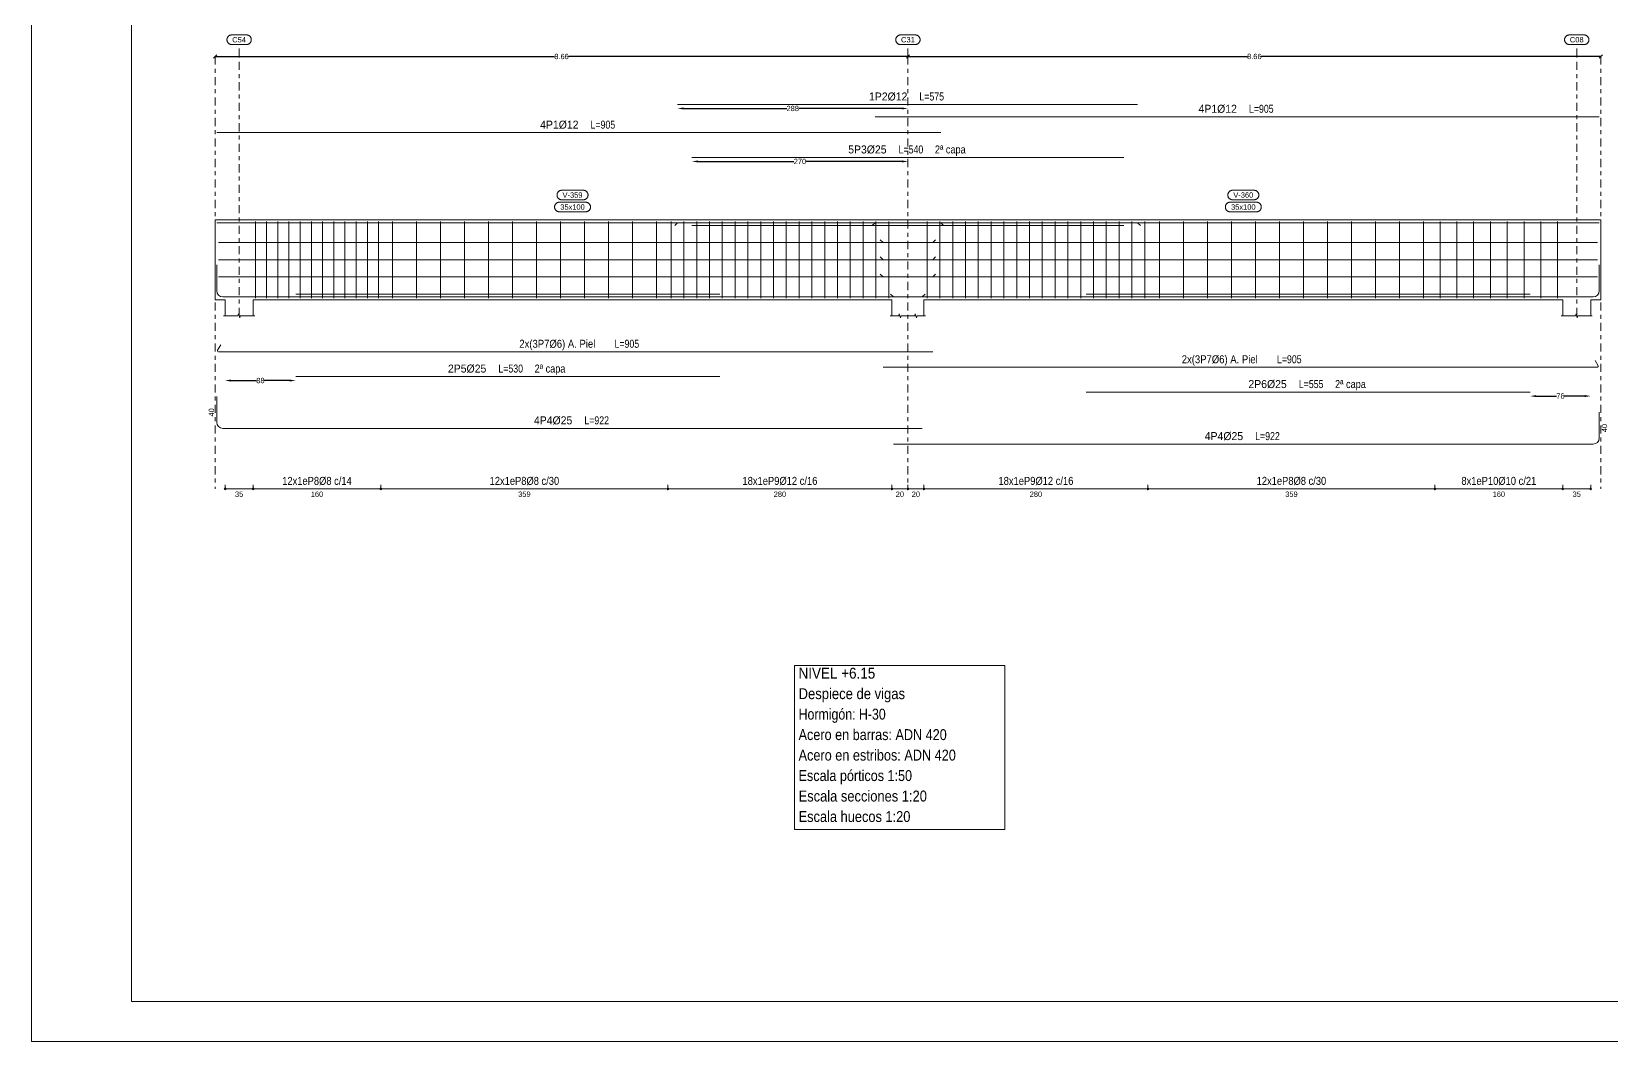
# Model space of a CAD drawing. Header units: millimetres. Extents: x 3 to 479, y -191 to 120.
# Drawn here: x 169.14 to 208.63, y -138.06 to -112.8 of the extents above; entities that cross this region are included whole.
import ezdxf
from ezdxf.enums import TextEntityAlignment as Align

# ---------------------------------------------------------------- set-up
doc = ezdxf.new("R2010")
doc.units = ezdxf.units.MM
doc.linetypes.add('CYPE_RAYAPUNTO', pattern=[0.4125, 0.2025, -0.105, 0, -0.105])
for name, color, linetype, lineweight in [('ALZ_ARM_LONG_ARM_TEXTOS', 3, 'Continuous', 9), ('ALZ_ARM_LONG_TXT_IND_CAPA_ARM_LONG', 3, 'Continuous', 9), ('ALZ_ARM_LONG_TXT_LONG', 3, 'Continuous', 9), ('ALZ_ARM_TRANS_TXT_EST', 3, 'Continuous', 9), ('ALZ_CONT_NUDOS', 122, 'Continuous', 9), ('ALZ_CONT_VIG_HORMIGON', 2, 'Continuous', 9), ('ALZ_COT_COT_ANCLAJES', 3, 'Continuous', 0), ('ALZ_COT_COT_ARM', 3, 'Continuous', 0), ('ALZ_COT_COT_EST', 3, 'Continuous', 0), ('ALZ_COT_COT_LIN_APOYOS', 2, 'CYPE_RAYAPUNTO', 0), ('ALZ_COT_LONGITUD_PROYECTADA', 122, 'Continuous', 0), ('ALZ_COT_TEXTOS_ESTRIBOS', 122, 'Continuous', 0), ('ALZ_REF_COT_LIN_AUX_COTA', 2, 'CYPE_RAYAPUNTO', 9), ('ALZ_REF_REF_NOMBRE', 3, 'Continuous', 9), ('ALZ_REF_REF_REFERENCIA', 3, 'Continuous', 9), ('ALZ_REF_TEXTO_REF_NOMBRE', 3, 'Continuous', 9), ('ALZ_REF_TEXTO_REF_REFERENCIA', 3, 'Continuous', 9), ('ARM_LONGITUDINAL_Ø12', 171, 'Continuous', 9), ('ARM_LONGITUDINAL_Ø25', 20, 'Continuous', 9), ('ARM_LONGITUDINAL_Ø6', 151, 'Continuous', 9), ('ARM_TRANSVERSAL_Ø10', 103, 'Continuous', 9), ('ARM_TRANSVERSAL_Ø12', 171, 'Continuous', 9), ('ARM_TRANSVERSAL_Ø8', 32, 'Continuous', 9), ('RECUAD_LIMITES', 2, 'Continuous', 0), ('RECUAD_MARCO', 1, 'Continuous', 20), ('TAB_COM_LINEAS', 1, 'Continuous', 9), ('TAB_COM_TEXTOS', 1, 'Continuous', 9)]:
    doc.layers.add(name, color=color, linetype=linetype, lineweight=lineweight)
doc.styles.add('CYPETXT_0.2_romans', font='arial.ttf', dxfattribs={"height": 0.133333})
doc.styles.add('CYPETXT_romans', font='arial.ttf', dxfattribs={"height": 0.2})
doc.dimstyles.new('cype_arrow', dxfattribs={"dimtxt": 0.18, "dimasz": 0.15, "dimexe": 0.05, "dimexo": 0.05, "dimgap": 0, "dimtad": 0, "dimdec": 4, "dimzin": 0, "dimdsep": 46, "dimtxsty": 'CYPETXT_0.2_romans', "dimcen": 0.09, "dimadec": 0, "dimazin": 0, "dimtfac": 1, "dimtdec": 4, "dimtofl": 0, "dimtmove": 2, "dimatfit": 3, "dimfxl": 1, "dimtolj": 1, "dimtzin": 0, "dimarcsym": 0})
doc.dimstyles.new('cype_oblique', dxfattribs={"dimtxt": 0.18, "dimasz": 0.18, "dimexe": 0.05, "dimexo": 0.05, "dimgap": 0, "dimtad": 0, "dimdec": 4, "dimzin": 0, "dimdsep": 46, "dimtxsty": 'CYPETXT_0.2_romans', "dimblk": 'OBLIQUE', "dimtsz": 0.04, "dimcen": 0.09, "dimadec": 0, "dimazin": 0, "dimtfac": 1, "dimtdec": 4, "dimtofl": 0, "dimtmove": 2, "dimatfit": 3, "dimfxl": 1, "dimtolj": 1, "dimtzin": 0, "dimarcsym": 0})

# ---------------------------------------------------------------- blocks, each defined once
blk = doc.blocks.new('*D716')
at = {"layer": 'ALZ_COT_LONGITUD_PROYECTADA', "color": 0, "lineweight": -2, "transparency": 16777216}
for p, q in [((173.686, -113.464), (173.766, -113.384)), ((173.726, -113.424), (182.212, -113.424)), ((191.046, -113.424), (182.559, -113.424)), ((191.006, -113.464), (191.086, -113.384))]:
    blk.add_line(p, q, dxfattribs=at)
at = {"layer": 'Defpoints', "color": 0, "transparency": 16777216}
for p in [(173.726, -113.424), (173.726, -113.424), (191.046, -113.424)]:
    blk.add_point(p, dxfattribs=at)
at = {"layer": 'ALZ_COT_LONGITUD_PROYECTADA', "color": 0, "transparency": 16777216, "insert": (182.386, -113.424), "char_height": 0.1333, "attachment_point": 5, "style": 'CYPETXT_0.2_romans'}
blk.add_mtext('\\A1;8.66', dxfattribs=at)
blk = doc.blocks.new('_OBLIQUE')
at = {"color": 0, "linetype": 'ByBlock', "lineweight": -2}
blk.add_line((-0.5, -0.5), (0.5, 0.5), dxfattribs=at)
blk = doc.blocks.new('*D717')
at = {"layer": 'ALZ_COT_LONGITUD_PROYECTADA', "color": 0, "lineweight": -2, "transparency": 16777216}
for p, q in [((191.006, -113.464), (191.086, -113.384)), ((191.046, -113.424), (199.532, -113.424)), ((208.366, -113.424), (199.879, -113.424)), ((208.326, -113.464), (208.406, -113.384))]:
    blk.add_line(p, q, dxfattribs=at)
at = {"layer": 'Defpoints', "color": 0, "transparency": 16777216}
for p in [(191.046, -113.424), (191.046, -113.424), (208.366, -113.424)]:
    blk.add_point(p, dxfattribs=at)
at = {"layer": 'ALZ_COT_LONGITUD_PROYECTADA', "color": 0, "transparency": 16777216, "insert": (199.706, -113.424), "char_height": 0.1333, "attachment_point": 5, "style": 'CYPETXT_0.2_romans'}
blk.add_mtext('\\A1;8.66', dxfattribs=at)
blk = doc.blocks.new('*D718')
at = {"layer": 'ALZ_COT_COT_ARM', "color": 0, "lineweight": -2, "transparency": 16777216}
for p, q in [((185.437, -114.724), (188.018, -114.724)), ((190.896, -114.724), (188.315, -114.724))]:
    blk.add_line(p, q, dxfattribs=at)
at = {"layer": 'ALZ_COT_COT_ARM', "color": 0, "transparency": 16777216}
for points in [[(185.437, -114.699), (185.437, -114.749), (185.287, -114.724)], [(190.896, -114.699), (190.896, -114.749), (191.046, -114.724)]]:
    blk.add_solid(points, dxfattribs=at)
at = {"layer": 'Defpoints', "color": 0, "transparency": 16777216}
for p in [(185.287, -114.724), (191.046, -114.724), (191.046, -114.724)]:
    blk.add_point(p, dxfattribs=at)
at = {"layer": 'ALZ_COT_COT_ARM', "color": 0, "transparency": 16777216, "insert": (188.166, -114.724), "char_height": 0.1333, "attachment_point": 5, "style": 'CYPETXT_0.2_romans'}
blk.add_mtext('\\A1;288', dxfattribs=at)
blk = doc.blocks.new('*D719')
at = {"layer": 'ALZ_COT_COT_ARM', "color": 0, "lineweight": -2, "transparency": 16777216}
for p, q in [((185.796, -116.049), (188.197, -116.049)), ((190.896, -116.049), (188.494, -116.049))]:
    blk.add_line(p, q, dxfattribs=at)
at = {"layer": 'ALZ_COT_COT_ARM', "color": 0, "transparency": 16777216}
for points in [[(185.796, -116.024), (185.796, -116.074), (185.646, -116.049)], [(190.896, -116.024), (190.896, -116.074), (191.046, -116.049)]]:
    blk.add_solid(points, dxfattribs=at)
at = {"layer": 'Defpoints', "color": 0, "transparency": 16777216}
for p in [(185.646, -116.049), (191.046, -116.049), (191.046, -116.049)]:
    blk.add_point(p, dxfattribs=at)
at = {"layer": 'ALZ_COT_COT_ARM', "color": 0, "transparency": 16777216, "insert": (188.346, -116.049), "char_height": 0.1333, "attachment_point": 5, "style": 'CYPETXT_0.2_romans'}
blk.add_mtext('\\A1;270', dxfattribs=at)
blk = doc.blocks.new('*D720')
at = {"layer": 'ALZ_COT_COT_ARM', "color": 0, "lineweight": -2, "transparency": 16777216}
for p, q in [((174.126, -121.529), (174.762, -121.529)), ((175.59, -121.529), (174.953, -121.529))]:
    blk.add_line(p, q, dxfattribs=at)
at = {"layer": 'ALZ_COT_COT_ARM', "color": 0, "transparency": 16777216}
for points in [[(174.126, -121.504), (174.126, -121.554), (173.976, -121.529)], [(175.59, -121.504), (175.59, -121.554), (175.74, -121.529)]]:
    blk.add_solid(points, dxfattribs=at)
at = {"layer": 'Defpoints', "color": 0, "transparency": 16777216}
for p in [(173.976, -121.529), (175.74, -121.529), (175.74, -121.529)]:
    blk.add_point(p, dxfattribs=at)
at = {"layer": 'ALZ_COT_COT_ARM', "color": 0, "transparency": 16777216, "insert": (174.858, -121.529), "char_height": 0.1333, "attachment_point": 5, "style": 'CYPETXT_0.2_romans'}
blk.add_mtext('\\A1;88', dxfattribs=at)
blk = doc.blocks.new('*D721')
at = {"layer": 'ALZ_COT_COT_ARM', "color": 0, "lineweight": -2, "transparency": 16777216}
for p, q in [((206.75, -121.917), (207.263, -121.917)), ((207.966, -121.917), (207.453, -121.917))]:
    blk.add_line(p, q, dxfattribs=at)
at = {"layer": 'ALZ_COT_COT_ARM', "color": 0, "transparency": 16777216}
for points in [[(206.75, -121.892), (206.75, -121.942), (206.6, -121.917)], [(207.966, -121.892), (207.966, -121.942), (208.116, -121.917)]]:
    blk.add_solid(points, dxfattribs=at)
at = {"layer": 'Defpoints', "color": 0, "transparency": 16777216}
for p in [(206.6, -121.917), (208.116, -121.917), (208.116, -121.917)]:
    blk.add_point(p, dxfattribs=at)
at = {"layer": 'ALZ_COT_COT_ARM', "color": 0, "transparency": 16777216, "insert": (207.358, -121.917), "char_height": 0.1333, "attachment_point": 5, "style": 'CYPETXT_0.2_romans'}
blk.add_mtext('\\A1;76', dxfattribs=at)

msp = doc.modelspace()

# ---------------------------------------------------------------- linework, layer by layer
at = {"layer": 'ALZ_CONT_NUDOS'}
for p, q in [((173.97551, -119.50899), (173.97551, -119.90899)), ((174.67551, -119.50899), (174.67551, -119.90899)), ((190.64551, -119.50899), (190.64551, -119.90899)), ((191.44551, -119.50899), (191.44551, -119.90899)), ((207.41551, -119.50899), (207.41551, -119.90899)), ((208.11551, -119.50899), (208.11551, -119.90899))]:
    msp.add_line(p, q, dxfattribs=at)
for points in [[(174.67551, -117.50899), (173.97551, -117.50899), (173.72551, -117.50899), (173.72551, -119.50899), (173.97551, -119.50899)], [(190.64551, -117.50899), (191.44551, -117.50899)], [(207.41551, -117.50899), (208.11551, -117.50899), (208.36551, -117.50899), (208.36551, -119.50899), (208.11551, -119.50899)], [(173.93551, -119.90899), (174.29551, -119.90899), (174.31051, -119.85899), (174.34051, -119.95899), (174.35551, -119.90899), (174.71551, -119.90899)], [(190.60551, -119.90899), (190.81551, -119.90899), (190.83051, -119.85899), (190.86051, -119.95899), (190.87551, -119.90899), (191.08551, -119.90899)], [(191.00551, -119.90899), (191.21551, -119.90899), (191.23051, -119.85899), (191.26051, -119.95899), (191.27551, -119.90899), (191.48551, -119.90899)], [(207.37551, -119.90899), (207.73551, -119.90899), (207.75051, -119.85899), (207.78051, -119.95899), (207.79551, -119.90899), (208.15551, -119.90899)]]:
    msp.add_lwpolyline(points, dxfattribs=at)
at = {"layer": 'ALZ_CONT_VIG_HORMIGON'}
for p, q in [((174.67551, -117.50899), (190.64551, -117.50899)), ((191.44551, -117.50899), (207.41551, -117.50899)), ((174.67551, -119.50899), (190.64551, -119.50899)), ((191.44551, -119.50899), (207.41551, -119.50899))]:
    msp.add_line(p, q, dxfattribs=at)
at = {"layer": 'ALZ_COT_COT_EST'}
for p, q in [((173.97551, -124.23833), (173.97551, -124.13833)), ((174.67551, -124.23833), (174.67551, -124.13833)), ((177.86951, -124.23833), (177.86951, -124.13833)), ((185.04551, -124.23833), (185.04551, -124.13833)), ((190.64551, -124.23833), (190.64551, -124.13833)), ((191.04551, -124.23833), (191.04551, -124.13833)), ((191.44551, -124.23833), (191.44551, -124.13833)), ((197.04551, -124.23833), (197.04551, -124.13833)), ((204.22151, -124.23833), (204.22151, -124.13833)), ((207.41551, -124.23833), (207.41551, -124.13833))]:
    msp.add_line(p, q, dxfattribs=at)
for points in [[(173.97551, -124.23833), (174.67551, -124.23833), (174.67551, -124.13833)], [(174.67551, -124.23833), (177.86951, -124.23833), (177.86951, -124.13833)], [(177.86951, -124.23833), (185.04551, -124.23833), (185.04551, -124.13833)], [(185.04551, -124.23833), (190.64551, -124.23833), (190.64551, -124.13833)], [(190.64551, -124.23833), (191.04551, -124.23833), (191.04551, -124.13833)], [(191.04551, -124.23833), (191.44551, -124.23833), (191.44551, -124.13833)], [(191.44551, -124.23833), (197.04551, -124.23833), (197.04551, -124.13833)], [(197.04551, -124.23833), (204.22151, -124.23833), (204.22151, -124.13833)], [(204.22151, -124.23833), (207.41551, -124.23833), (207.41551, -124.13833)], [(207.41551, -124.23833), (208.11551, -124.23833), (208.11551, -124.13833)]]:
    msp.add_lwpolyline(points, dxfattribs=at)
for centre in [(173.97551, -124.23833), (174.67551, -124.23833), (174.67551, -124.23833), (177.86951, -124.23833), (177.86951, -124.23833), (185.04551, -124.23833), (185.04551, -124.23833), (190.64551, -124.23833), (190.64551, -124.23833), (191.04551, -124.23833), (191.04551, -124.23833), (191.44551, -124.23833), (191.44551, -124.23833), (197.04551, -124.23833), (197.04551, -124.23833), (204.22151, -124.23833), (204.22151, -124.23833), (207.41551, -124.23833), (207.41551, -124.23833), (208.11551, -124.23833)]:
    msp.add_circle(centre, 0.02, dxfattribs=at)
at = {"layer": 'ALZ_COT_COT_LIN_APOYOS'}
for p, q in [((173.72551, -113.42431), (173.72551, -124.23833)), ((191.04551, -113.42431), (191.04551, -124.23833)), ((208.36551, -113.42431), (208.36551, -124.23833))]:
    msp.add_line(p, q, dxfattribs=at)
at = {"layer": 'ALZ_REF_COT_LIN_AUX_COTA'}
for p, q in [((174.32551, -113.42431), (174.32551, -113.12431)), ((191.04551, -113.42431), (191.04551, -113.12431)), ((207.76551, -113.42431), (207.76551, -113.12431)), ((174.32551, -119.90899), (174.32551, -113.42431)), ((207.76551, -119.90899), (207.76551, -113.42431))]:
    msp.add_line(p, q, dxfattribs=at)
at = {"layer": 'ALZ_REF_REF_NOMBRE'}
for points in [[(182.92851, -116.76899), (182.93652, -116.76926), (182.9445, -116.77006), (182.95241, -116.77139), (182.96021, -116.77325), (182.96787, -116.77563), (182.97535, -116.77851), (182.98263, -116.78189), (182.98966, -116.78574), (182.99642, -116.79006), (183.00288, -116.79481), (183.009, -116.79999), (183.01476, -116.80557), (183.02014, -116.81151), (183.02511, -116.81781), (183.02965, -116.82442), (183.03374, -116.83132), (183.03736, -116.83848), (183.04049, -116.84586), (183.04312, -116.85344), (183.04524, -116.86117), (183.04683, -116.86903), (183.0479, -116.87698), (183.04844, -116.88498), (183.04844, -116.893), (183.0479, -116.901), (183.04683, -116.90895), (183.04524, -116.91681), (183.04312, -116.92454), (183.04049, -116.93212), (183.03736, -116.9395), (183.03374, -116.94666), (183.02965, -116.95356), (183.02511, -116.96017), (183.02014, -116.96647), (183.01476, -116.97241), (183.009, -116.97799), (183.00288, -116.98317), (182.99642, -116.98792), (182.98966, -116.99224), (182.98263, -116.99609), (182.97535, -116.99947), (182.96787, -117.00235), (182.96021, -117.00473), (182.95241, -117.00659), (182.9445, -117.00792), (182.93652, -117.00872), (182.92851, -117.00899), (182.39251, -117.00899), (182.38449, -117.00872), (182.37651, -117.00792), (182.3686, -117.00659), (182.3608, -117.00473), (182.35314, -117.00235), (182.34566, -116.99947), (182.33838, -116.99609), (182.33135, -116.99224), (182.32459, -116.98792), (182.31814, -116.98317), (182.31201, -116.97799), (182.30625, -116.97241), (182.30087, -116.96647), (182.2959, -116.96017), (182.29136, -116.95356), (182.28727, -116.94666), (182.28365, -116.9395), (182.28052, -116.93212), (182.27789, -116.92454), (182.27577, -116.91681), (182.27418, -116.90895), (182.27311, -116.901), (182.27257, -116.893), (182.27257, -116.88498), (182.27311, -116.87698), (182.27418, -116.86903), (182.27577, -116.86117), (182.27789, -116.85344), (182.28052, -116.84586), (182.28365, -116.83848), (182.28727, -116.83132), (182.29136, -116.82442), (182.2959, -116.81781), (182.30087, -116.81151), (182.30625, -116.80557), (182.31201, -116.79999), (182.31814, -116.79481), (182.32459, -116.79006), (182.33135, -116.78574), (182.33838, -116.78189), (182.34566, -116.77851), (182.35314, -116.77563), (182.3608, -116.77325), (182.3686, -116.77139), (182.37651, -116.77006), (182.38449, -116.76926), (182.39251, -116.76899), (182.92851, -116.76899)], [(199.69851, -116.76899), (199.70652, -116.76926), (199.7145, -116.77006), (199.72241, -116.77139), (199.73021, -116.77325), (199.73787, -116.77563), (199.74535, -116.77851), (199.75263, -116.78189), (199.75966, -116.78574), (199.76642, -116.79006), (199.77288, -116.79481), (199.779, -116.79999), (199.78476, -116.80557), (199.79014, -116.81151), (199.79511, -116.81781), (199.79965, -116.82442), (199.80374, -116.83132), (199.80736, -116.83848), (199.81049, -116.84586), (199.81312, -116.85344), (199.81524, -116.86117), (199.81683, -116.86903), (199.8179, -116.87698), (199.81844, -116.88498), (199.81844, -116.893), (199.8179, -116.901), (199.81683, -116.90895), (199.81524, -116.91681), (199.81312, -116.92454), (199.81049, -116.93212), (199.80736, -116.9395), (199.80374, -116.94666), (199.79965, -116.95356), (199.79511, -116.96017), (199.79014, -116.96647), (199.78476, -116.97241), (199.779, -116.97799), (199.77288, -116.98317), (199.76642, -116.98792), (199.75966, -116.99224), (199.75263, -116.99609), (199.74535, -116.99947), (199.73787, -117.00235), (199.73021, -117.00473), (199.72241, -117.00659), (199.7145, -117.00792), (199.70652, -117.00872), (199.69851, -117.00899), (199.16251, -117.00899), (199.15449, -117.00872), (199.14651, -117.00792), (199.1386, -117.00659), (199.1308, -117.00473), (199.12314, -117.00235), (199.11566, -116.99947), (199.10838, -116.99609), (199.10135, -116.99224), (199.09459, -116.98792), (199.08814, -116.98317), (199.08201, -116.97799), (199.07625, -116.97241), (199.07087, -116.96647), (199.0659, -116.96017), (199.06136, -116.95356), (199.05727, -116.94666), (199.05365, -116.9395), (199.05052, -116.93212), (199.04789, -116.92454), (199.04577, -116.91681), (199.04418, -116.90895), (199.04311, -116.901), (199.04257, -116.893), (199.04257, -116.88498), (199.04311, -116.87698), (199.04418, -116.86903), (199.04577, -116.86117), (199.04789, -116.85344), (199.05052, -116.84586), (199.05365, -116.83848), (199.05727, -116.83132), (199.06136, -116.82442), (199.0659, -116.81781), (199.07087, -116.81151), (199.07625, -116.80557), (199.08201, -116.79999), (199.08814, -116.79481), (199.09459, -116.79006), (199.10135, -116.78574), (199.10838, -116.78189), (199.11566, -116.77851), (199.12314, -116.77563), (199.1308, -116.77325), (199.1386, -116.77139), (199.14651, -116.77006), (199.15449, -116.76926), (199.16251, -116.76899), (199.69851, -116.76899)], [(182.98951, -117.06899), (182.99752, -117.06926), (183.0055, -117.07006), (183.01341, -117.07139), (183.02121, -117.07325), (183.02887, -117.07563), (183.03635, -117.07851), (183.04363, -117.08189), (183.05066, -117.08574), (183.05742, -117.09006), (183.06388, -117.09481), (183.07, -117.09999), (183.07576, -117.10557), (183.08114, -117.11151), (183.08611, -117.11781), (183.09065, -117.12442), (183.09474, -117.13132), (183.09836, -117.13848), (183.10149, -117.14586), (183.10412, -117.15344), (183.10624, -117.16117), (183.10783, -117.16903), (183.1089, -117.17698), (183.10944, -117.18498), (183.10944, -117.193), (183.1089, -117.201), (183.10783, -117.20895), (183.10624, -117.21681), (183.10412, -117.22454), (183.10149, -117.23212), (183.09836, -117.2395), (183.09474, -117.24666), (183.09065, -117.25356), (183.08611, -117.26017), (183.08114, -117.26647), (183.07576, -117.27241), (183.07, -117.27799), (183.06388, -117.28317), (183.05742, -117.28792), (183.05066, -117.29224), (183.04363, -117.29609), (183.03635, -117.29947), (183.02887, -117.30235), (183.02121, -117.30473), (183.01341, -117.30659), (183.0055, -117.30792), (182.99752, -117.30872), (182.98951, -117.30899), (182.33151, -117.30899), (182.32349, -117.30872), (182.31551, -117.30792), (182.3076, -117.30659), (182.2998, -117.30473), (182.29214, -117.30235), (182.28466, -117.29947), (182.27738, -117.29609), (182.27035, -117.29224), (182.26359, -117.28792), (182.25714, -117.28317), (182.25101, -117.27799), (182.24525, -117.27241), (182.23987, -117.26647), (182.2349, -117.26017), (182.23036, -117.25356), (182.22627, -117.24666), (182.22265, -117.2395), (182.21952, -117.23212), (182.21689, -117.22454), (182.21477, -117.21681), (182.21318, -117.20895), (182.21211, -117.201), (182.21157, -117.193), (182.21157, -117.18498), (182.21211, -117.17698), (182.21318, -117.16903), (182.21477, -117.16117), (182.21689, -117.15344), (182.21952, -117.14586), (182.22265, -117.13848), (182.22627, -117.13132), (182.23036, -117.12442), (182.2349, -117.11781), (182.23987, -117.11151), (182.24525, -117.10557), (182.25101, -117.09999), (182.25714, -117.09481), (182.26359, -117.09006), (182.27035, -117.08574), (182.27738, -117.08189), (182.28466, -117.07851), (182.29214, -117.07563), (182.2998, -117.07325), (182.3076, -117.07139), (182.31551, -117.07006), (182.32349, -117.06926), (182.33151, -117.06899), (182.98951, -117.06899)], [(199.75951, -117.06899), (199.76752, -117.06926), (199.7755, -117.07006), (199.78341, -117.07139), (199.79121, -117.07325), (199.79887, -117.07563), (199.80635, -117.07851), (199.81363, -117.08189), (199.82066, -117.08574), (199.82742, -117.09006), (199.83388, -117.09481), (199.84, -117.09999), (199.84576, -117.10557), (199.85114, -117.11151), (199.85611, -117.11781), (199.86065, -117.12442), (199.86474, -117.13132), (199.86836, -117.13848), (199.87149, -117.14586), (199.87412, -117.15344), (199.87624, -117.16117), (199.87783, -117.16903), (199.8789, -117.17698), (199.87944, -117.18498), (199.87944, -117.193), (199.8789, -117.201), (199.87783, -117.20895), (199.87624, -117.21681), (199.87412, -117.22454), (199.87149, -117.23212), (199.86836, -117.2395), (199.86474, -117.24666), (199.86065, -117.25356), (199.85611, -117.26017), (199.85114, -117.26647), (199.84576, -117.27241), (199.84, -117.27799), (199.83388, -117.28317), (199.82742, -117.28792), (199.82066, -117.29224), (199.81363, -117.29609), (199.80635, -117.29947), (199.79887, -117.30235), (199.79121, -117.30473), (199.78341, -117.30659), (199.7755, -117.30792), (199.76752, -117.30872), (199.75951, -117.30899), (199.10151, -117.30899), (199.09349, -117.30872), (199.08551, -117.30792), (199.0776, -117.30659), (199.0698, -117.30473), (199.06214, -117.30235), (199.05466, -117.29947), (199.04738, -117.29609), (199.04035, -117.29224), (199.03359, -117.28792), (199.02714, -117.28317), (199.02101, -117.27799), (199.01525, -117.27241), (199.00987, -117.26647), (199.0049, -117.26017), (199.00036, -117.25356), (198.99627, -117.24666), (198.99265, -117.2395), (198.98952, -117.23212), (198.98689, -117.22454), (198.98477, -117.21681), (198.98318, -117.20895), (198.98211, -117.201), (198.98157, -117.193), (198.98157, -117.18498), (198.98211, -117.17698), (198.98318, -117.16903), (198.98477, -117.16117), (198.98689, -117.15344), (198.98952, -117.14586), (198.99265, -117.13848), (198.99627, -117.13132), (199.00036, -117.12442), (199.0049, -117.11781), (199.00987, -117.11151), (199.01525, -117.10557), (199.02101, -117.09999), (199.02714, -117.09481), (199.03359, -117.09006), (199.04035, -117.08574), (199.04738, -117.08189), (199.05466, -117.07851), (199.06214, -117.07563), (199.0698, -117.07325), (199.0776, -117.07139), (199.08551, -117.07006), (199.09349, -117.06926), (199.10151, -117.06899), (199.75951, -117.06899)]]:
    msp.add_lwpolyline(points, close=True, dxfattribs=at)
at = {"layer": 'ALZ_REF_REF_REFERENCIA'}
for points in [[(174.50951, -112.88431), (174.51752, -112.88458), (174.5255, -112.88538), (174.53341, -112.88671), (174.54121, -112.88857), (174.54887, -112.89095), (174.55635, -112.89383), (174.56363, -112.89721), (174.57066, -112.90106), (174.57742, -112.90538), (174.58388, -112.91013), (174.59, -112.91531), (174.59576, -112.92089), (174.60114, -112.92683), (174.60611, -112.93313), (174.61065, -112.93974), (174.61474, -112.94664), (174.61836, -112.9538), (174.62149, -112.96118), (174.62412, -112.96876), (174.62624, -112.97649), (174.62783, -112.98435), (174.6289, -112.9923), (174.62944, -113.0003), (174.62944, -113.00832), (174.6289, -113.01632), (174.62783, -113.02427), (174.62624, -113.03213), (174.62412, -113.03986), (174.62149, -113.04744), (174.61836, -113.05482), (174.61474, -113.06198), (174.61065, -113.06888), (174.60611, -113.07549), (174.60114, -113.08179), (174.59576, -113.08773), (174.59, -113.09331), (174.58388, -113.09849), (174.57742, -113.10324), (174.57066, -113.10756), (174.56363, -113.11141), (174.55635, -113.11479), (174.54887, -113.11767), (174.54121, -113.12005), (174.53341, -113.12191), (174.5255, -113.12324), (174.51752, -113.12404), (174.50951, -113.12431), (174.14151, -113.12431), (174.13349, -113.12404), (174.12551, -113.12324), (174.1176, -113.12191), (174.1098, -113.12005), (174.10214, -113.11767), (174.09466, -113.11479), (174.08738, -113.11141), (174.08035, -113.10756), (174.07359, -113.10324), (174.06714, -113.09849), (174.06101, -113.09331), (174.05525, -113.08773), (174.04987, -113.08179), (174.0449, -113.07549), (174.04036, -113.06888), (174.03627, -113.06198), (174.03265, -113.05482), (174.02952, -113.04744), (174.02689, -113.03986), (174.02477, -113.03213), (174.02318, -113.02427), (174.02211, -113.01632), (174.02157, -113.00832), (174.02157, -113.0003), (174.02211, -112.9923), (174.02318, -112.98435), (174.02477, -112.97649), (174.02689, -112.96876), (174.02952, -112.96118), (174.03265, -112.9538), (174.03627, -112.94664), (174.04036, -112.93974), (174.0449, -112.93313), (174.04987, -112.92683), (174.05525, -112.92089), (174.06101, -112.91531), (174.06714, -112.91013), (174.07359, -112.90538), (174.08035, -112.90106), (174.08738, -112.89721), (174.09466, -112.89383), (174.10214, -112.89095), (174.1098, -112.88857), (174.1176, -112.88671), (174.12551, -112.88538), (174.13349, -112.88458), (174.14151, -112.88431), (174.50951, -112.88431)], [(191.22951, -112.88431), (191.23752, -112.88458), (191.2455, -112.88538), (191.25341, -112.88671), (191.26121, -112.88857), (191.26887, -112.89095), (191.27635, -112.89383), (191.28363, -112.89721), (191.29066, -112.90106), (191.29742, -112.90538), (191.30388, -112.91013), (191.31, -112.91531), (191.31576, -112.92089), (191.32114, -112.92683), (191.32611, -112.93313), (191.33065, -112.93974), (191.33474, -112.94664), (191.33836, -112.9538), (191.34149, -112.96118), (191.34412, -112.96876), (191.34624, -112.97649), (191.34783, -112.98435), (191.3489, -112.9923), (191.34944, -113.0003), (191.34944, -113.00832), (191.3489, -113.01632), (191.34783, -113.02427), (191.34624, -113.03213), (191.34412, -113.03986), (191.34149, -113.04744), (191.33836, -113.05482), (191.33474, -113.06198), (191.33065, -113.06888), (191.32611, -113.07549), (191.32114, -113.08179), (191.31576, -113.08773), (191.31, -113.09331), (191.30388, -113.09849), (191.29742, -113.10324), (191.29066, -113.10756), (191.28363, -113.11141), (191.27635, -113.11479), (191.26887, -113.11767), (191.26121, -113.12005), (191.25341, -113.12191), (191.2455, -113.12324), (191.23752, -113.12404), (191.22951, -113.12431), (190.86151, -113.12431), (190.85349, -113.12404), (190.84551, -113.12324), (190.8376, -113.12191), (190.8298, -113.12005), (190.82214, -113.11767), (190.81466, -113.11479), (190.80738, -113.11141), (190.80035, -113.10756), (190.79359, -113.10324), (190.78714, -113.09849), (190.78101, -113.09331), (190.77525, -113.08773), (190.76987, -113.08179), (190.7649, -113.07549), (190.76036, -113.06888), (190.75627, -113.06198), (190.75265, -113.05482), (190.74952, -113.04744), (190.74689, -113.03986), (190.74477, -113.03213), (190.74318, -113.02427), (190.74211, -113.01632), (190.74157, -113.00832), (190.74157, -113.0003), (190.74211, -112.9923), (190.74318, -112.98435), (190.74477, -112.97649), (190.74689, -112.96876), (190.74952, -112.96118), (190.75265, -112.9538), (190.75627, -112.94664), (190.76036, -112.93974), (190.7649, -112.93313), (190.76987, -112.92683), (190.77525, -112.92089), (190.78101, -112.91531), (190.78714, -112.91013), (190.79359, -112.90538), (190.80035, -112.90106), (190.80738, -112.89721), (190.81466, -112.89383), (190.82214, -112.89095), (190.8298, -112.88857), (190.8376, -112.88671), (190.84551, -112.88538), (190.85349, -112.88458), (190.86151, -112.88431), (191.22951, -112.88431)], [(207.94951, -112.88431), (207.95752, -112.88458), (207.9655, -112.88538), (207.97341, -112.88671), (207.98121, -112.88857), (207.98887, -112.89095), (207.99635, -112.89383), (208.00363, -112.89721), (208.01066, -112.90106), (208.01742, -112.90538), (208.02388, -112.91013), (208.03, -112.91531), (208.03576, -112.92089), (208.04114, -112.92683), (208.04611, -112.93313), (208.05065, -112.93974), (208.05474, -112.94664), (208.05836, -112.9538), (208.06149, -112.96118), (208.06412, -112.96876), (208.06624, -112.97649), (208.06783, -112.98435), (208.0689, -112.9923), (208.06944, -113.0003), (208.06944, -113.00832), (208.0689, -113.01632), (208.06783, -113.02427), (208.06624, -113.03213), (208.06412, -113.03986), (208.06149, -113.04744), (208.05836, -113.05482), (208.05474, -113.06198), (208.05065, -113.06888), (208.04611, -113.07549), (208.04114, -113.08179), (208.03576, -113.08773), (208.03, -113.09331), (208.02388, -113.09849), (208.01742, -113.10324), (208.01066, -113.10756), (208.00363, -113.11141), (207.99635, -113.11479), (207.98887, -113.11767), (207.98121, -113.12005), (207.97341, -113.12191), (207.9655, -113.12324), (207.95752, -113.12404), (207.94951, -113.12431), (207.58151, -113.12431), (207.57349, -113.12404), (207.56551, -113.12324), (207.5576, -113.12191), (207.5498, -113.12005), (207.54214, -113.11767), (207.53466, -113.11479), (207.52738, -113.11141), (207.52035, -113.10756), (207.51359, -113.10324), (207.50714, -113.09849), (207.50101, -113.09331), (207.49525, -113.08773), (207.48987, -113.08179), (207.4849, -113.07549), (207.48036, -113.06888), (207.47627, -113.06198), (207.47265, -113.05482), (207.46952, -113.04744), (207.46689, -113.03986), (207.46477, -113.03213), (207.46318, -113.02427), (207.46211, -113.01632), (207.46157, -113.00832), (207.46157, -113.0003), (207.46211, -112.9923), (207.46318, -112.98435), (207.46477, -112.97649), (207.46689, -112.96876), (207.46952, -112.96118), (207.47265, -112.9538), (207.47627, -112.94664), (207.48036, -112.93974), (207.4849, -112.93313), (207.48987, -112.92683), (207.49525, -112.92089), (207.50101, -112.91531), (207.50714, -112.91013), (207.51359, -112.90538), (207.52035, -112.90106), (207.52738, -112.89721), (207.53466, -112.89383), (207.54214, -112.89095), (207.5498, -112.88857), (207.5576, -112.88671), (207.56551, -112.88538), (207.57349, -112.88458), (207.58151, -112.88431), (207.94951, -112.88431)]]:
    msp.add_lwpolyline(points, close=True, dxfattribs=at)
at = {"layer": 'ARM_LONGITUDINAL_Ø12'}
for p, q in [((185.28684, -117.58099), (185.21613, -117.6517)), ((190.22551, -117.58099), (190.15479, -117.6517)), ((191.86551, -117.58099), (191.93622, -117.6517)), ((196.78684, -117.58099), (196.85755, -117.6517))]:
    msp.add_line(p, q, dxfattribs=at)
for points in [[(185.28684, -114.62431), (196.78684, -114.62431)], [(208.32551, -114.93167), (190.22551, -114.93167)], [(173.76551, -115.32899), (191.86551, -115.32899)], [(173.76551, -117.58099), (191.86551, -117.58099)], [(185.28684, -117.58099), (196.78684, -117.58099)], [(208.32551, -117.58099), (190.22551, -117.58099)]]:
    msp.add_lwpolyline(points, dxfattribs=at)
at = {"layer": 'ARM_LONGITUDINAL_Ø25'}
for p, q in [((190.68551, -119.43699), (190.61166, -119.36956)), ((191.40551, -119.43699), (191.47935, -119.36956))]:
    msp.add_line(p, q, dxfattribs=at)
for points in [[(185.64551, -115.94898), (196.44551, -115.94898)], [(185.64551, -117.65032), (196.44551, -117.65032)], [(173.76551, -118.63699), (173.76551, -119.28699), (173.77692, -119.34439), (173.80944, -119.39306), (173.8581, -119.42557), (173.91551, -119.43699), (191.40551, -119.43699)], [(208.32551, -118.63699), (208.32551, -119.28699), (208.31409, -119.34439), (208.28157, -119.39306), (208.23291, -119.42557), (208.17551, -119.43699), (190.68551, -119.43699)], [(175.73955, -119.36766), (186.33955, -119.36766)], [(195.50043, -119.36766), (206.60043, -119.36766)], [(175.73955, -121.429), (186.33955, -121.429)], [(173.76551, -121.92454), (173.76551, -122.57454), (173.77692, -122.63195), (173.80944, -122.68061), (173.8581, -122.71313), (173.91551, -122.72454), (191.40551, -122.72454)], [(195.50043, -121.81714), (206.60043, -121.81714)], [(208.32551, -122.31833), (208.32551, -122.96833), (208.31409, -123.02573), (208.28157, -123.0744), (208.23291, -123.10691), (208.17551, -123.11833), (190.68551, -123.11833)]]:
    msp.add_lwpolyline(points, dxfattribs=at)
at = {"layer": 'ARM_LONGITUDINAL_Ø6'}
for p, q in [((190.42551, -118.07966), (190.35479, -118.00895)), ((191.66551, -118.07966), (191.73622, -118.00895)), ((190.42551, -118.50899), (190.35479, -118.43828)), ((191.66551, -118.50899), (191.73622, -118.43828)), ((190.42551, -118.93832), (190.35479, -118.86761)), ((191.66551, -118.93832), (191.73622, -118.86761))]:
    msp.add_line(p, q, dxfattribs=at)
for points in [[(173.80707, -118.07966), (191.66551, -118.07966)], [(190.42551, -118.07966), (208.28394, -118.07966)], [(173.80707, -118.50899), (191.66551, -118.50899)], [(190.42551, -118.50899), (208.28394, -118.50899)], [(173.80707, -118.93832), (191.66551, -118.93832)], [(190.42551, -118.93832), (208.28394, -118.93832)], [(173.86551, -120.63578), (173.78629, -120.77298), (173.7888, -120.7872), (173.79602, -120.7997), (173.80707, -120.80898), (191.66551, -120.80898)], [(190.42551, -121.19713), (208.28394, -121.19713), (208.295, -121.18785), (208.30221, -121.17534), (208.30472, -121.16113), (208.22551, -121.02392)]]:
    msp.add_lwpolyline(points, dxfattribs=at)
at = {"layer": 'ARM_TRANSVERSAL_Ø10'}
for p, q in [((204.34851, -117.54899), (204.34851, -119.46899)), ((204.76851, -117.54899), (204.76851, -119.46899)), ((205.18851, -117.54899), (205.18851, -119.46899)), ((205.60851, -117.54899), (205.60851, -119.46899)), ((206.02851, -117.54899), (206.02851, -119.46899)), ((206.44851, -117.54899), (206.44851, -119.46899)), ((206.86851, -117.54899), (206.86851, -119.46899)), ((207.28851, -117.54899), (207.28851, -119.46899))]:
    msp.add_line(p, q, dxfattribs=at)
at = {"layer": 'ARM_TRANSVERSAL_Ø12'}
for p, q in [((185.12551, -117.54899), (185.12551, -119.46899)), ((185.44551, -117.54899), (185.44551, -119.46899)), ((185.76551, -117.54899), (185.76551, -119.46899)), ((186.08551, -117.54899), (186.08551, -119.46899)), ((186.40551, -117.54899), (186.40551, -119.46899)), ((186.72551, -117.54899), (186.72551, -119.46899)), ((187.04551, -117.54899), (187.04551, -119.46899)), ((187.36551, -117.54899), (187.36551, -119.46899)), ((187.68551, -117.54899), (187.68551, -119.46899)), ((188.00551, -117.54899), (188.00551, -119.46899)), ((188.32551, -117.54899), (188.32551, -119.46899)), ((188.64551, -117.54899), (188.64551, -119.46899)), ((188.96551, -117.54899), (188.96551, -119.46899)), ((189.28551, -117.54899), (189.28551, -119.46899)), ((189.60551, -117.54899), (189.60551, -119.46899)), ((189.92551, -117.54899), (189.92551, -119.46899)), ((190.24551, -117.54899), (190.24551, -119.46899)), ((190.56551, -117.54899), (190.56551, -119.46899)), ((191.52551, -117.54899), (191.52551, -119.46899)), ((191.84551, -117.54899), (191.84551, -119.46899)), ((192.16551, -117.54899), (192.16551, -119.46899)), ((192.48551, -117.54899), (192.48551, -119.46899)), ((192.80551, -117.54899), (192.80551, -119.46899)), ((193.12551, -117.54899), (193.12551, -119.46899)), ((193.44551, -117.54899), (193.44551, -119.46899)), ((193.76551, -117.54899), (193.76551, -119.46899)), ((194.08551, -117.54899), (194.08551, -119.46899)), ((194.40551, -117.54899), (194.40551, -119.46899)), ((194.72551, -117.54899), (194.72551, -119.46899)), ((195.04551, -117.54899), (195.04551, -119.46899)), ((195.36551, -117.54899), (195.36551, -119.46899)), ((195.68551, -117.54899), (195.68551, -119.46899)), ((196.00551, -117.54899), (196.00551, -119.46899)), ((196.32551, -117.54899), (196.32551, -119.46899)), ((196.64551, -117.54899), (196.64551, -119.46899)), ((196.96551, -117.54899), (196.96551, -119.46899))]:
    msp.add_line(p, q, dxfattribs=at)
at = {"layer": 'ARM_TRANSVERSAL_Ø8'}
for p, q in [((174.73251, -117.54899), (174.73251, -119.46899)), ((175.01251, -117.54899), (175.01251, -119.46899)), ((175.29251, -117.54899), (175.29251, -119.46899)), ((175.57251, -117.54899), (175.57251, -119.46899)), ((175.85251, -117.54899), (175.85251, -119.46899)), ((176.13251, -117.54899), (176.13251, -119.46899)), ((176.41251, -117.54899), (176.41251, -119.46899)), ((176.69251, -117.54899), (176.69251, -119.46899)), ((176.97251, -117.54899), (176.97251, -119.46899)), ((177.25251, -117.54899), (177.25251, -119.46899)), ((177.53251, -117.54899), (177.53251, -119.46899)), ((177.81251, -117.54899), (177.81251, -119.46899)), ((178.15751, -117.54899), (178.15751, -119.46899)), ((178.75751, -117.54899), (178.75751, -119.46899)), ((179.35751, -117.54899), (179.35751, -119.46899)), ((179.95751, -117.54899), (179.95751, -119.46899)), ((180.55751, -117.54899), (180.55751, -119.46899)), ((181.15751, -117.54899), (181.15751, -119.46899)), ((181.75751, -117.54899), (181.75751, -119.46899)), ((182.35751, -117.54899), (182.35751, -119.46899)), ((182.95751, -117.54899), (182.95751, -119.46899)), ((183.55751, -117.54899), (183.55751, -119.46899)), ((184.15751, -117.54899), (184.15751, -119.46899)), ((184.75751, -117.54899), (184.75751, -119.46899)), ((197.33351, -117.54899), (197.33351, -119.46899)), ((197.93351, -117.54899), (197.93351, -119.46899)), ((198.53351, -117.54899), (198.53351, -119.46899)), ((199.13351, -117.54899), (199.13351, -119.46899)), ((199.73351, -117.54899), (199.73351, -119.46899)), ((200.33351, -117.54899), (200.33351, -119.46899)), ((200.93351, -117.54899), (200.93351, -119.46899)), ((201.53351, -117.54899), (201.53351, -119.46899)), ((202.13351, -117.54899), (202.13351, -119.46899)), ((202.73351, -117.54899), (202.73351, -119.46899)), ((203.33351, -117.54899), (203.33351, -119.46899)), ((203.93351, -117.54899), (203.93351, -119.46899))]:
    msp.add_line(p, q, dxfattribs=at)
at = {"layer": 'RECUAD_LIMITES'}
msp.add_lwpolyline([(169.13751, -138.05816), (228.53751, -138.05816), (228.53751, -96.05816), (169.13751, -96.05816), (169.13751, -138.05816)], close=True, dxfattribs=at)
at = {"layer": 'RECUAD_MARCO'}
msp.add_lwpolyline([(171.63751, -137.05816), (227.53751, -137.05816), (227.53751, -97.05816), (171.63751, -97.05816), (171.63751, -137.05816)], close=True, dxfattribs=at)
at = {"layer": 'TAB_COM_TEXTOS', "lineweight": 5}
for p, q in [((188.21072, -128.65982), (193.46429, -128.65982)), ((188.21072, -128.65982), (188.21072, -132.75769)), ((193.46429, -128.65982), (193.46429, -132.75769)), ((188.21072, -132.75769), (193.46429, -132.75769))]:
    msp.add_line(p, q, dxfattribs=at)

# ---------------------------------------------------------------- texts
at = {"layer": 'ALZ_ARM_LONG_ARM_TEXTOS', "style": 'CYPETXT_romans'}
for s, width, p in [('1P2%%c12', 0.935124, (190.55184, -114.52431)), ('4P1%%c12', 0.935124, (198.79051, -114.83167)), ('4P1%%c12', 0.935124, (182.33051, -115.22899)), ('5P3%%c25', 0.935124, (190.03201, -115.84898)), ('2x(3P7%%c6) A. Piel', 0.849696, (182.28051, -120.70898)), ('2P5%%c25', 0.935124, (180.02605, -121.329)), ('2x(3P7%%c6) A. Piel', 0.849696, (198.84051, -121.09713)), ('2P6%%c25', 0.935124, (200.03693, -121.71714)), ('4P4%%c25', 0.935124, (182.17551, -122.62454)), ('4P4%%c25', 0.935124, (198.94551, -123.01833))]:
    msp.add_text(s, height=0.2, dxfattribs=dict(at, width=width)).set_placement(p, align=Align.CENTER)
at = {"layer": 'ALZ_ARM_LONG_TXT_IND_CAPA_ARM_LONG', "style": 'CYPETXT_romans', "width": 0.816999}
for p in [(192.10401, -115.84898), (182.09805, -121.329), (202.10893, -121.71714)]:
    msp.add_text('2ª capa', height=0.2, dxfattribs=at).set_placement(p, align=Align.CENTER)
at = {"layer": 'ALZ_ARM_LONG_TXT_LONG', "style": 'CYPETXT_romans', "width": 0.785606}
for s, p in [(' L=575', (191.61034, -114.52431)), (' L=905', (199.84901, -114.83167)), (' L=905', (183.38901, -115.22899)), (' L=540', (191.09051, -115.84898)), (' L=905', (183.98851, -120.70898)), (' L=530', (181.08455, -121.329)), (' L=905', (200.54851, -121.09713)), (' L=555', (201.09543, -121.71714)), (' L=922', (183.23401, -122.62454)), (' L=922', (200.00401, -123.01833))]:
    msp.add_text(s, height=0.2, dxfattribs=at).set_placement(p, align=Align.CENTER)
at = {"layer": 'ALZ_ARM_TRANS_TXT_EST', "style": 'CYPETXT_romans'}
for s, width, p in [('12x1eP8%%c8 c/14', 0.835132, (176.27251, -124.13833)), ('12x1eP8%%c8 c/30', 0.835132, (181.45751, -124.13833)), ('18x1eP9%%c12 c/16', 0.837616, (187.84551, -124.13833)), ('18x1eP9%%c12 c/16', 0.837616, (194.24551, -124.13833)), ('12x1eP8%%c8 c/30', 0.835132, (200.63351, -124.13833)), ('8x1eP10%%c10 c/21', 0.837616, (205.81851, -124.13833))]:
    msp.add_text(s, height=0.2, dxfattribs=dict(at, width=width)).set_placement(p, align=Align.CENTER)
at = {"layer": 'ALZ_COT_COT_ANCLAJES', "style": 'CYPETXT_romans', "width": 0.872274}
msp.add_text('40', height=0.133333, rotation=90, dxfattribs=at).set_placement((173.69884, -122.32454), align=Align.CENTER)
msp.add_text('40', height=0.133333, rotation=90, dxfattribs=at).set_placement((208.39217, -122.71833), align=Align.TOP_CENTER)
at = {"layer": 'ALZ_COT_TEXTOS_ESTRIBOS', "style": 'CYPETXT_romans', "width": 0.872274}
for s, p in [('35', (174.32551, -124.305)), ('160', (176.27251, -124.305)), ('359', (181.45751, -124.305)), ('280', (187.84551, -124.305)), ('20', (190.84551, -124.305)), ('20', (191.24551, -124.305)), ('280', (194.24551, -124.305)), ('359', (200.63351, -124.305)), ('160', (205.81851, -124.305)), ('35', (207.76551, -124.305))]:
    msp.add_text(s, height=0.133333, dxfattribs=at).set_placement(p, align=Align.TOP_CENTER)
at = {"layer": 'ALZ_REF_TEXTO_REF_NOMBRE', "style": 'CYPETXT_romans'}
for s, width, p in [('V-359', 0.803518, (182.66051, -116.88899)), ('V-360', 0.803518, (199.43051, -116.88899)), ('35x100', 0.875466, (182.66051, -117.18899)), ('35x100', 0.875466, (199.43051, -117.18899))]:
    msp.add_text(s, height=0.133333, dxfattribs=dict(at, width=width)).set_placement(p, align=Align.MIDDLE_CENTER)
at = {"layer": 'ALZ_REF_TEXTO_REF_REFERENCIA', "style": 'CYPETXT_romans', "width": 0.8832}
for s, p in [('C54', (174.32551, -113.00431)), ('C31', (191.04551, -113.00431)), ('C08', (207.76551, -113.00431))]:
    msp.add_text(s, height=0.133333, dxfattribs=at).set_placement(p, align=Align.MIDDLE_CENTER)
at = {"layer": 'TAB_COM_LINEAS', "style": 'CYPETXT_romans'}
for s, width, p in [('NIVEL +6.15', 0.880937, (188.31232, -128.98459)), ('Despiece de vigas', 0.852948, (188.31232, -129.49682)), ('Hormigón: H-30', 0.808194, (188.31232, -130.00905)), ('Acero en barras: ADN 420', 0.827218, (188.31232, -130.52129)), ('Acero en estribos: ADN 420', 0.830636, (188.31232, -131.03352)), ('Escala pórticos 1:50', 0.824952, (188.31232, -131.54575)), ('Escala secciones 1:20', 0.844437, (188.31232, -132.05799)), ('Escala huecos 1:20', 0.838794, (188.31232, -132.57022))]:
    msp.add_text(s, height=0.2733333, dxfattribs=dict(at, width=width)).set_placement(p)

# ---------------------------------------------------------------- dimensions: what is measured, and where the dimension line sits
at = {"layer": 'ALZ_COT_COT_ARM'}
for p1, p2, text, picture, middle in [((185.28684, -114.72431), (191.04551, -114.72431), '288', '*D718', (188.16617, -114.72431)), ((185.64551, -116.04898), (191.04551, -116.04898), '270', '*D719', (188.34551, -116.04898)), ((173.97551, -121.529), (175.73955, -121.529), '88', '*D720', (174.85753, -121.529)), ((206.60043, -121.91714), (208.11551, -121.91714), '76', '*D721', (207.35797, -121.91714))]:
    dim = msp.add_aligned_dim(p1=p1, p2=p2, distance=0, text=text, dimstyle='cype_arrow', override={"dimexe": 0, "dimexo": 0}, dxfattribs=at)
    dim.commit()
    dim.dimension.update_dxf_attribs({"geometry": picture, "text_midpoint": middle})
at = {"layer": 'ALZ_COT_LONGITUD_PROYECTADA'}
for p1, p2, picture, middle in [((191.04551, -113.42431), (173.72551, -113.42431), '*D716', (182.38551, -113.42431)), ((208.36551, -113.42431), (191.04551, -113.42431), '*D717', (199.70551, -113.42431))]:
    dim = msp.add_aligned_dim(p1=p1, p2=p2, distance=0, text='8.66', dimstyle='cype_oblique', override={"dimexe": 0, "dimexo": 0}, dxfattribs=at)
    dim.commit()
    dim.dimension.update_dxf_attribs({"geometry": picture, "text_midpoint": middle})

doc.saveas('drawing.dxf')
